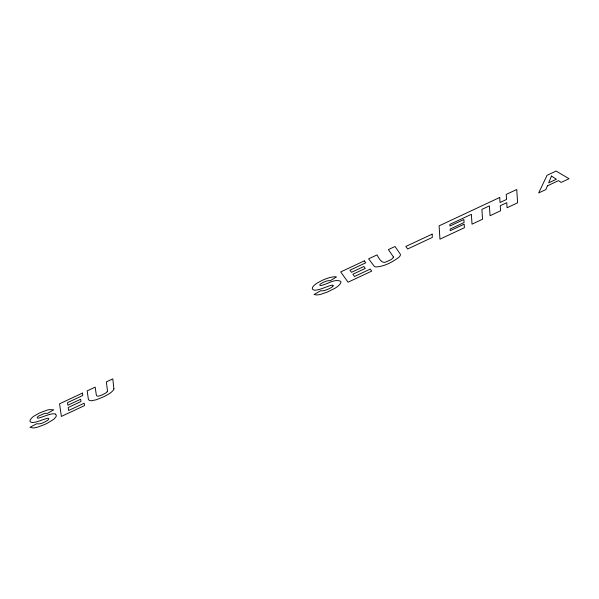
<?xml version="1.0" encoding="UTF-8"?>
<svg xmlns="http://www.w3.org/2000/svg" width="599" height="599" viewBox="0 0 599 599"><rect width="100%" height="100%" fill="white"/><g stroke="black" fill="none" stroke-linecap="round" stroke-linejoin="round"><path stroke-width="0.9" d="M113.9 388.848L112.784 378.882L106.36 381.885L107.506 391.087A3.572 1.205 -23.7 0 1 107.116 391.806M107.124 391.806L106.203 392.637A5.473 1.857 -23.7 0 1 105.349 393.229L102.766 394.614A7.922 2.681 -23.7 0 1 99 396.006L98.573 396.096A3.212 1.086 -23.7 0 1 97.667 396.179L96.679 395.744A24.589 8.326 -23.7 0 1 96.252 394.494L95.166 387.134L87.177 390.87L88.285 398.717A23.653 8.012 -23.7 0 0 88.704 399.862L89.798 400.551A9.007 3.047 -23.7 0 0 91.632 400.716L96.334 399.758L102.856 397.13A23.848 8.079 -23.7 0 0 106.255 395.437A16.622 5.631 -23.7 0 0 109.025 393.813L109.894 393.229A10.962 3.714 -23.7 0 0 112.634 390.952A11.703 3.961 -23.7 0 0 113.945 388.833M49.507 414.486L46.13 415.564A55.467 18.786 -23.7 0 0 42.776 416.762L38.725 418.08A2.561 0.869 -23.7 0 1 37.557 418.087L37.378 417.982A3.856 1.31 -23.7 0 1 37.25 417.832A3.122 1.056 -23.7 0 1 37.467 417.091L37.737 416.799A4.507 1.527 -23.7 0 1 38.089 416.485A4.365 1.483 -23.7 0 1 38.853 415.931L44.401 413.497A5.039 1.707 -23.7 0 1 45.584 413.273L47.448 413.43L53.768 409.821L49.605 409.626A11.336 3.841 -23.7 0 0 47.021 410.135L39.684 412.891L33.604 416.357A10.887 3.684 -23.7 0 0 31.792 417.892L30.444 419.555A10.595 3.587 -23.7 0 0 30.062 421.09L30.287 421.606A9.621 3.257 -23.7 0 0 32.436 422.467A9.15 3.1 -23.7 0 0 36.307 421.913L38.508 421.247A36.876 12.489 -23.7 0 0 42.087 420.004L47.164 418.342A2.426 0.824 -23.7 0 1 48.13 418.267L48.586 418.461A4.785 1.617 -23.7 0 1 48.721 418.634L48.751 418.701A3.594 1.22 -23.7 0 1 48.414 419.585L48.205 419.802A4.612 1.565 -23.7 0 1 47.815 420.154C44.573 422.228 40.635 424.594 36.689 423.748L29.95 427.297L32.825 427.933A10.842 3.669 -23.7 0 0 35.491 427.649L35.992 427.544A13.747 4.657 -23.7 0 0 38.111 426.997L44.745 424.466A25.892 8.768 -23.7 0 0 46.917 423.433L53.206 419.659A11.194 3.789 -23.7 0 0 54.344 418.694L55.662 417.218A10.61 3.594 -23.7 0 0 56.291 415.728L56.126 414.912A13.882 4.702 -23.7 0 0 55.842 414.523L55.393 414.186M49.515 414.471A9.127 3.092 -23.7 0 1 55.475 414.141M393.483 257.016C392.547 259.622 389.148 260.333 386.902 261.531C381.975 264.676 379.07 258.461 377.033 254.912L368.625 258.85L374.315 266.345A11.388 3.856 -23.7 0 0 376.307 266.944C384.558 266.353 392.367 262.145 398.897 257.271A7.884 2.673 -23.7 0 0 400.125 255.721A11.913 4.036 -23.7 0 0 400.297 254.141L395.026 246.488L388.392 249.596L393.483 257.016M551.492 176.046L548.647 182.867L556.374 179.251L551.492 176.046M547.404 185.84L545.839 189.591L538.681 192.945L547.067 175.297L556.104 171.067L569.05 178.719L561.181 182.403L558.5 180.643L547.404 185.84M333.029 286L332.333 286.779A4.687 1.587 -23.7 0 1 330.655 287.917L328.596 288.958A8.783 2.973 -23.7 0 1 324.119 290.552A6.357 2.156 -23.7 0 1 320.847 290.665L314.041 294.528L316.616 294.94A11.396 3.864 -23.7 0 0 320.278 294.453L327.144 292.147L334.789 288.344A11.74 3.976 -23.7 0 0 338.937 285.319A12.661 4.29 -23.7 0 0 340.681 283.042A11.194 3.789 -23.7 0 0 340.659 281.298C334.961 278.692 328.694 283.439 323.161 284.914A4.298 1.453 -23.7 0 1 321.139 285.453A3.085 1.041 -23.7 0 1 319.836 285.236A2.8 0.951 -23.7 0 1 320.802 283.829A8.296 2.808 -23.7 0 1 323.76 282.159A6.799 2.306 -23.7 0 1 327.458 280.871A6.252 2.119 -23.7 0 1 330.266 280.744L336.361 276.97A11.965 4.051 -23.7 0 0 330.161 277.472A17.259 5.848 -23.7 0 0 322.12 280.414L317.597 282.818A11.291 3.826 -23.7 0 0 312.551 289.235L313.981 290.081A7.645 2.591 -23.7 0 0 316.706 290.036A13.635 4.62 -23.7 0 0 321.461 288.778L328.993 285.993A7.502 2.538 -23.7 0 1 331.404 285.259L332.497 285.154A3.047 1.033 -23.7 0 1 333.037 286M364.319 260.872L340.704 271.924L348.064 282.196L371.68 271.137L370.227 269.108L354.481 276.476L352.871 274.237L365.248 268.442L363.863 266.51L351.486 272.305L349.973 270.194L365.719 262.826L364.319 260.872M499.716 197.468L439.104 225.853L439.951 239.166L464.405 227.717L464.173 224.168L450.246 230.69L450.141 229.065L464.068 222.543L463.873 219.511L449.946 226.033L449.842 224.408L471.383 214.322L472.012 224.161L482.532 219.234L481.903 209.395L489.413 205.876L490.042 215.715L500.562 210.788L500.24 205.742L506.754 202.694L507.076 207.741L517.596 202.814L516.742 189.494L506.222 194.42L506.544 199.467L500.038 202.514L499.716 197.468M82.46 393.079L59.563 403.801L61.368 416.44L84.511 405.605L84.182 403.194L68.63 410.48L68.204 407.515L80.985 401.532L80.655 399.248L67.874 405.231L67.507 402.64L82.789 395.482L82.46 393.079M432.126 234.149L405.83 246.459L407.642 248.982L432.336 237.421L432.126 234.149"/></g></svg>
